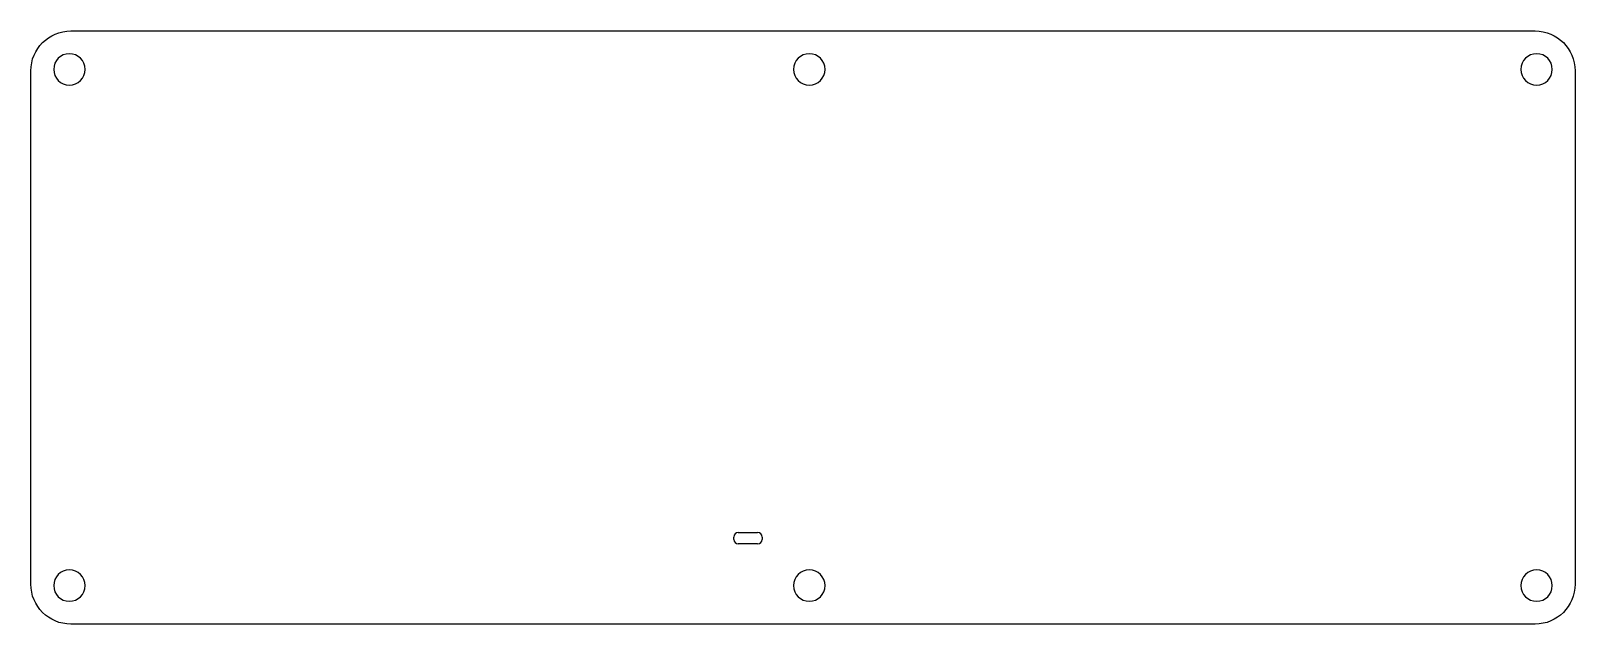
# Model space of a CAD drawing. Header units: millimetres. Extents: x 12 to 283, y -156 to -52.
import ezdxf

# ---------------------------------------------------------------- set-up
doc = ezdxf.new("R2010")
doc.units = ezdxf.units.MM
doc.header["$MEASUREMENT"] = 0
doc.layers.add('Layer 1', color=7, linetype='Continuous')

# ---------------------------------------------------------------- blocks, each defined once
blk = doc.blocks.new('block 2')
at = {"layer": 'Layer 1', "color": 7, "lineweight": 25, "true_color": 0xffffff}
blk.add_lwpolyline([(139.61, -141.51), (136.21, -141.51)], dxfattribs=at)
blk = doc.blocks.new('block 3')
at = {"layer": 'Layer 1', "color": 7, "lineweight": 25, "true_color": 0xffffff}
blk.add_open_spline([(139.61, -141.51), (140.05, -141.51), (140.41, -141.15), (140.41, -140.71)], degree=3, dxfattribs=at)
blk = doc.blocks.new('block 4')
at = {"layer": 'Layer 1', "color": 7, "lineweight": 25, "true_color": 0xffffff}
blk.add_open_spline([(135.41, -140.71), (135.41, -141.15), (135.77, -141.51), (136.21, -141.51)], degree=3, dxfattribs=at)
blk = doc.blocks.new('block 5')
at = {"layer": 'Layer 1', "color": 7, "lineweight": 25, "true_color": 0xffffff}
blk.add_lwpolyline([(140.41, -140.31), (140.41, -140.71)], dxfattribs=at)
blk = doc.blocks.new('block 6')
at = {"layer": 'Layer 1', "color": 7, "lineweight": 25, "true_color": 0xffffff}
blk.add_lwpolyline([(135.41, -140.71), (135.41, -140.31)], dxfattribs=at)
blk = doc.blocks.new('block 7')
at = {"layer": 'Layer 1', "color": 7, "lineweight": 25, "true_color": 0xffffff}
blk.add_open_spline([(140.41, -140.31), (140.41, -139.87), (140.05, -139.51), (139.61, -139.51)], degree=3, dxfattribs=at)
blk = doc.blocks.new('block 8')
at = {"layer": 'Layer 1', "color": 7, "lineweight": 25, "true_color": 0xffffff}
blk.add_open_spline([(136.21, -139.51), (135.77, -139.51), (135.41, -139.87), (135.41, -140.31)], degree=3, dxfattribs=at)
blk = doc.blocks.new('block 9')
at = {"layer": 'Layer 1', "color": 7, "lineweight": 25, "true_color": 0xffffff}
blk.add_lwpolyline([(136.21, -139.51), (139.61, -139.51)], dxfattribs=at)

msp = doc.modelspace()

# ---------------------------------------------------------------- linework, layer by layer
at = {"layer": 'Layer 1', "color": 7, "lineweight": 25, "true_color": 0xffffff}
for points, knots in [([(19.22, -51.6), (15.36, -51.6), (12.22, -54.74), (12.22, -58.6), (12.22, -58.6), (12.22, -148.57), (12.22, -148.57), (12.22, -152.43), (15.36, -155.57), (19.22, -155.57), (19.22, -155.57), (275.9, -155.57), (275.9, -155.57), (279.77, -155.57), (282.9, -152.43), (282.9, -148.57), (282.9, -148.57), (282.9, -58.6), (282.9, -58.6), (282.9, -54.74), (279.77, -51.6), (275.9, -51.6), (275.9, -51.6), (19.22, -51.6), (19.22, -51.6)], [0, 0, 0, 0, 1, 1, 1, 2, 2, 2, 3, 3, 3, 4, 4, 4, 5, 5, 5, 6, 6, 6, 7, 7, 7, 8, 8, 8, 8]), ([(21.72, -58.35), (21.72, -59.87), (20.49, -61.1), (18.97, -61.1), (17.46, -61.1), (16.22, -59.87), (16.22, -58.35), (16.22, -56.83), (17.46, -55.6), (18.97, -55.6), (20.49, -55.6), (21.72, -56.83), (21.72, -58.35)], [0, 0, 0, 0, 1, 1, 1, 2, 2, 2, 3, 3, 3, 4, 4, 4, 4]), ([(151.42, -58.35), (151.42, -59.87), (150.19, -61.1), (148.67, -61.1), (147.15, -61.1), (145.92, -59.87), (145.92, -58.35), (145.92, -56.83), (147.15, -55.6), (148.67, -55.6), (150.19, -55.6), (151.42, -56.83), (151.42, -58.35)], [0, 0, 0, 0, 1, 1, 1, 2, 2, 2, 3, 3, 3, 4, 4, 4, 4]), ([(278.9, -58.35), (278.9, -59.87), (277.67, -61.1), (276.15, -61.1), (274.63, -61.1), (273.4, -59.87), (273.4, -58.35), (273.4, -56.83), (274.63, -55.6), (276.15, -55.6), (277.67, -55.6), (278.9, -56.83), (278.9, -58.35)], [0, 0, 0, 0, 1, 1, 1, 2, 2, 2, 3, 3, 3, 4, 4, 4, 4]), ([(21.72, -148.82), (21.72, -150.33), (20.49, -151.57), (18.97, -151.57), (17.46, -151.57), (16.22, -150.33), (16.22, -148.82), (16.22, -147.3), (17.46, -146.07), (18.97, -146.07), (20.49, -146.07), (21.72, -147.3), (21.72, -148.82)], [0, 0, 0, 0, 1, 1, 1, 2, 2, 2, 3, 3, 3, 4, 4, 4, 4]), ([(151.42, -148.82), (151.42, -150.33), (150.19, -151.57), (148.67, -151.57), (147.15, -151.57), (145.92, -150.33), (145.92, -148.82), (145.92, -147.3), (147.15, -146.07), (148.67, -146.07), (150.19, -146.07), (151.42, -147.3), (151.42, -148.82)], [0, 0, 0, 0, 1, 1, 1, 2, 2, 2, 3, 3, 3, 4, 4, 4, 4]), ([(278.9, -148.82), (278.9, -150.33), (277.67, -151.57), (276.15, -151.57), (274.63, -151.57), (273.4, -150.33), (273.4, -148.82), (273.4, -147.3), (274.63, -146.07), (276.15, -146.07), (277.67, -146.07), (278.9, -147.3), (278.9, -148.82)], [0, 0, 0, 0, 1, 1, 1, 2, 2, 2, 3, 3, 3, 4, 4, 4, 4])]:
    msp.add_open_spline(points, degree=3, knots=knots, dxfattribs=at)

# ---------------------------------------------------------------- block references
at = {"layer": 'Layer 1'}
for name in ['block 8', 'block 6', 'block 4', 'block 9', 'block 7', 'block 3', 'block 5', 'block 2']:
    msp.add_blockref(name, (0, 0), dxfattribs=at)

doc.saveas('drawing.dxf')
